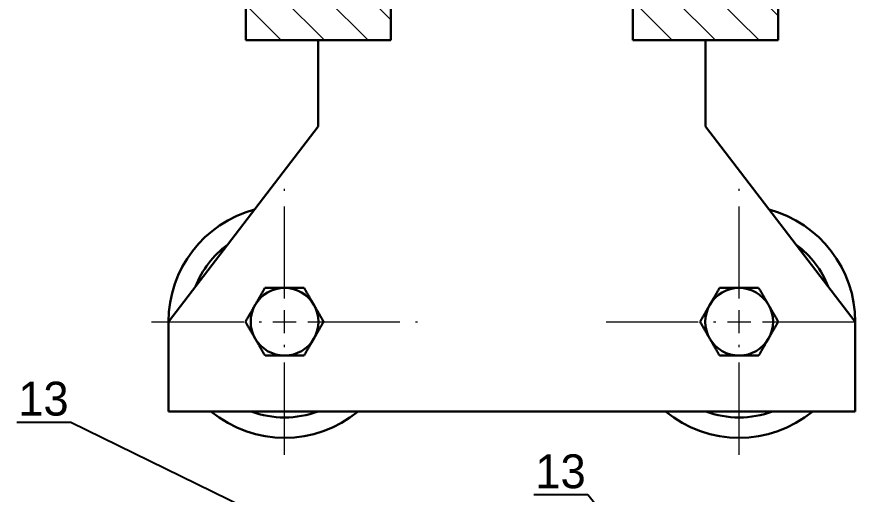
# Model space of a CAD drawing. Header units: millimetres. Extents: x 587 to 10361, y -8386 to 1488.
# Drawn here: x 7970.7 to 8144.3, y -6229.6 to -6130.9 of the extents above; entities that cross this region are included whole.
import ezdxf
from ezdxf import colors
from ezdxf.entities.mleader import LeaderData, LeaderLine
from ezdxf.math import Vec2, Vec3

# ---------------------------------------------------------------- set-up
doc = ezdxf.new("R2010")
doc.units = ezdxf.units.MM
doc.linetypes.add('ACAD_ISO10W100', pattern=[18, 12, -3, 0, -3])
doc.linetypes.add('CENTER2', pattern=[28.575, 19.05, -3.175, 3.175, -3.175])
for name, color, linetype, lineweight in [('Gruba', 7, 'Continuous', 30), ('Kreskowanie', 10, 'Continuous', 0), ('Symetria', 210, 'ACAD_ISO10W100', 0), ('Widoczne (ISO)', 7, 'Continuous', 30), ('Wymiar', 3, 'Continuous', 20)]:
    doc.layers.add(name, color=color, linetype=linetype, lineweight=lineweight)

# ---------------------------------------------------------------- blocks, each defined once
blk = doc.blocks.new('*U580')
at = {"layer": 'Symetria', "color": 0, "linetype": 'CENTER2', "transparency": 16777216}
for p, q in [((0, 4.8), (0, 27.5)), ((-27.5, 0), (-4.8, 0)), ((4.8, 0), (27.5, 0)), ((0, -27.5), (0, -4.8))]:
    blk.add_line(p, q, dxfattribs=at)
at = {"layer": 'Symetria', "color": 0, "linetype": 'Continuous', "transparency": 16777216}
for p, q in [((0, -2.4), (0, 2.4)), ((-2.4, 0), (2.4, 0))]:
    blk.add_line(p, q, dxfattribs=at)
blk = doc.blocks.new('*U581')
at = {"layer": 'Symetria', "color": 0, "linetype": 'CENTER2', "transparency": 16777216}
for p, q in [((0, 4.8), (0, 27.5)), ((-27.5, 0), (-4.8, 0)), ((4.8, 0), (27.5, 0)), ((0, -27.5), (0, -4.8))]:
    blk.add_line(p, q, dxfattribs=at)
at = {"layer": 'Symetria', "color": 0, "linetype": 'Continuous', "transparency": 16777216}
for p, q in [((0, -2.4), (0, 2.4)), ((-2.4, 0), (2.4, 0))]:
    blk.add_line(p, q, dxfattribs=at)
blk = doc.blocks.new('_Dot')
at = {"color": 0, "linetype": 'ByBlock', "lineweight": -2}
blk.add_line((-0.5, 0), (-1, 0), dxfattribs=at)
at = {"color": 0, "linetype": 'ByBlock', "const_width": 0.5}
blk.add_lwpolyline([(-0.25, 0, 1), (0.25, 0, 1)], format="xyb", close=True, dxfattribs=at)

msp = doc.modelspace()

# ---------------------------------------------------------------- hatches: boundary and pattern name
at = {"layer": 'Kreskowanie'}
h = msp.add_hatch(dxfattribs=at)
h.set_pattern_fill('ANSI31', color=256, scale=2, angle=90)
h.set_pattern_definition([(135, (-8645.8784, 1510.22), (-4.490128, -4.490128), [])])
h.paths.add_polyline_path([(8127.961, -6085.769), (8097.961, -6085.769), (8097.961, -6135.769), (8127.961, -6135.769)])
h.paths.add_polyline_path([(8047.961, -6085.769), (8017.961, -6085.769), (8017.961, -6135.769), (8047.961, -6135.769)])

# ---------------------------------------------------------------- linework, layer by layer
at = {"layer": 'Gruba'}
msp.add_line((8127.961, -6135.769), (8127.961, -6061.309), dxfattribs=at)
at = {"layer": 'Widoczne (ISO)'}
for p, q in [((8017.961, -6085.769), (8017.961, -6135.769)), ((8047.961, -6135.769), (8047.961, -6085.769)), ((8097.961, -6085.769), (8097.961, -6135.769)), ((8127.961, -6135.769), (8127.961, -6085.769)), ((8017.961, -6135.769), (8047.961, -6135.769)), ((8032.961, -6153.586), (8032.961, -6135.769)), ((8097.961, -6135.769), (8127.961, -6135.769)), ((8112.961, -6135.769), (8112.961, -6153.586)), ((8001.995, -6193.947), (8032.961, -6153.586)), ((8112.961, -6153.586), (8143.928, -6193.947)), ((8001.995, -6212.501), (8001.995, -6193.947)), ((8143.928, -6193.947), (8143.928, -6212.501)), ((8143.928, -6212.501), (8001.995, -6212.501))]:
    msp.add_line(p, q, dxfattribs=at)
for centre, radius, start, end in [((8025.995, -6193.947), 24, 105.00636, 180), ((8119.928, -6193.947), 24, 0, 74.99364), ((8025.995, -6193.947), 19.8, 126.59064, 158.41572), ((8119.928, -6193.947), 19.8, 21.58428, 53.40936), ((8025.995, -6193.947), 7, 90.06535, 150.06535), ((8025.995, -6193.947), 7, 30.06535, 90.06535), ((8119.928, -6193.947), 7, 90.11546, 150.11546), ((8119.928, -6193.947), 7, 30.11546, 90.11546), ((8025.995, -6193.947), 7, 150.06535, 210.06535), ((8025.995, -6193.947), 7, 330.06535, 30.06535), ((8119.928, -6193.947), 7, 150.11546, 210.11546), ((8119.928, -6193.947), 7, 330.11546, 30.11546), ((8025.995, -6193.947), 7, 210.06535, 270.06535), ((8025.995, -6193.947), 7, 270.06535, 330.06535), ((8119.928, -6193.947), 7, 210.11546, 270.11546), ((8119.928, -6193.947), 7, 270.11546, 330.11546), ((8025.995, -6193.947), 24, 230.63272, 309.36728), ((8025.995, -6193.947), 19.8, 249.5678, 290.4322), ((8119.928, -6193.947), 24, 230.63272, 309.36728), ((8119.928, -6193.947), 19.8, 249.5678, 290.4322)]:
    msp.add_arc(centre, radius, start, end, dxfattribs=at)
for points in [[(8019.928, -6190.454), (8020.864, -6188.828), (8021.945, -6186.951)], [(8021.945, -6186.951), (8024.111, -6186.949), (8025.987, -6186.947)], [(8025.987, -6186.947), (8027.862, -6186.945), (8030.028, -6186.942)], [(8030.028, -6186.942), (8031.113, -6188.817), (8032.053, -6190.44)], [(8113.858, -6190.459), (8114.793, -6188.833), (8115.872, -6186.955)], [(8115.872, -6186.955), (8118.038, -6186.951), (8119.914, -6186.947)], [(8119.914, -6186.947), (8121.789, -6186.943), (8123.955, -6186.939)], [(8123.955, -6186.939), (8125.042, -6188.812), (8125.983, -6190.435)], [(8017.912, -6193.956), (8018.992, -6192.079), (8019.928, -6190.454)], [(8032.053, -6190.44), (8032.992, -6192.063), (8034.077, -6193.938)], [(8111.845, -6193.963), (8112.924, -6192.085), (8113.858, -6190.459)], [(8125.983, -6190.435), (8126.924, -6192.057), (8128.011, -6193.931)], [(8019.936, -6197.454), (8018.997, -6195.83), (8017.912, -6193.956)], [(8034.077, -6193.938), (8032.997, -6195.814), (8032.061, -6197.44)], [(8113.873, -6197.459), (8112.931, -6195.837), (8111.845, -6193.963)], [(8128.011, -6193.931), (8126.931, -6195.808), (8125.997, -6197.435)], [(8021.961, -6200.951), (8020.876, -6199.077), (8019.936, -6197.454)], [(8032.061, -6197.44), (8031.125, -6199.065), (8030.044, -6200.942)], [(8115.9, -6200.955), (8114.814, -6199.082), (8113.873, -6197.459)], [(8125.997, -6197.435), (8125.062, -6199.061), (8123.983, -6200.939)], [(8026.003, -6200.947), (8024.127, -6200.949), (8021.961, -6200.951)], [(8030.044, -6200.942), (8027.878, -6200.945), (8026.003, -6200.947)], [(8119.942, -6200.947), (8118.066, -6200.951), (8115.9, -6200.955)], [(8123.983, -6200.939), (8121.817, -6200.943), (8119.942, -6200.947)]]:
    msp.add_rational_spline(points, [1, 1.0379548493, 1], degree=2, dxfattribs=at)

# ---------------------------------------------------------------- block references
at = {"layer": 'Symetria', "linetype": 'CENTER2'}
for name, p in [('*U580', (8025.995, -6193.947)), ('*U581', (8119.928, -6193.947))]:
    msp.add_blockref(name, p, dxfattribs=at)

# ---------------------------------------------------------------- leaders
at = {"layer": 'Wymiar'}
ml = msp.add_multileader_mtext('Standard', dxfattribs=at)
ml.set_content('13', color=256)
ml.set_leader_properties()
ml.set_arrow_properties(name='DOT')
ml.build(insert=Vec2(0, 0))
ml.multileader.update_dxf_attribs({"text_right_attachment_type": 6, "dogleg_length": 0.36, "arrow_head_size": 2})
ctx = ml.context
ctx.base_point, ctx.char_height, ctx.arrow_head_size, ctx.landing_gap_size, ctx.plane_origin = Vec3(7971.948, -6209.853), 7, 2, 0.09, Vec3(7892.535, -6156.142)
ctx.right_attachment, ctx.text_align_type = 6, 2
notes = []
notes.append((ctx, [(0, (1, 1, 0), (7981.822, -6214.753), (-1, 0), 0.36, [(0, [(8031.285, -6238.967)], 0, [])])]))
ctx.mtext.insert, ctx.mtext.alignment, ctx.mtext.flow_direction = Vec3(7981.372, -6206.353), 3, 5
ml = msp.add_multileader_mtext('Standard', dxfattribs=at)
ml.set_content('13', color=256)
ml.set_leader_properties()
ml.set_arrow_properties(name='DOT')
ml.build(insert=Vec2(0, 0))
ml.multileader.update_dxf_attribs({"text_right_attachment_type": 6, "dogleg_length": 0.36, "arrow_head_size": 2})
ctx = ml.context
ctx.base_point, ctx.char_height, ctx.arrow_head_size, ctx.landing_gap_size, ctx.plane_origin = Vec3(8078.807, -6224.866), 7, 2, 0.09, Vec3(7999.393, -6171.156)
ctx.right_attachment, ctx.text_align_type = 6, 2
notes.append((ctx, [(0, (1, 1, 0), (8088.68, -6229.766), (-1, 0), 0.36, [(0, [(8113.522, -6260.625)], 0, [])])]))
ctx.mtext.insert, ctx.mtext.alignment, ctx.mtext.flow_direction = Vec3(8088.23, -6221.366), 3, 5
for ctx, leaders in notes:
    for number, flags, end, landing, length, lines in leaders:
        leader = LeaderData()
        leader.index, (leader.has_last_leader_line, leader.has_dogleg_vector, leader.attachment_direction) = number, flags
        leader.last_leader_point, leader.dogleg_vector, leader.dogleg_length = Vec3(end), Vec3(landing), length
        for number, points, colour, breaks in lines:
            line = LeaderLine()
            line.index, line.vertices, line.color, line.breaks = number, Vec3.list(points), colors.encode_raw_color(colour), breaks
            leader.lines.append(line)
        ctx.leaders.append(leader)

doc.saveas('drawing.dxf')
